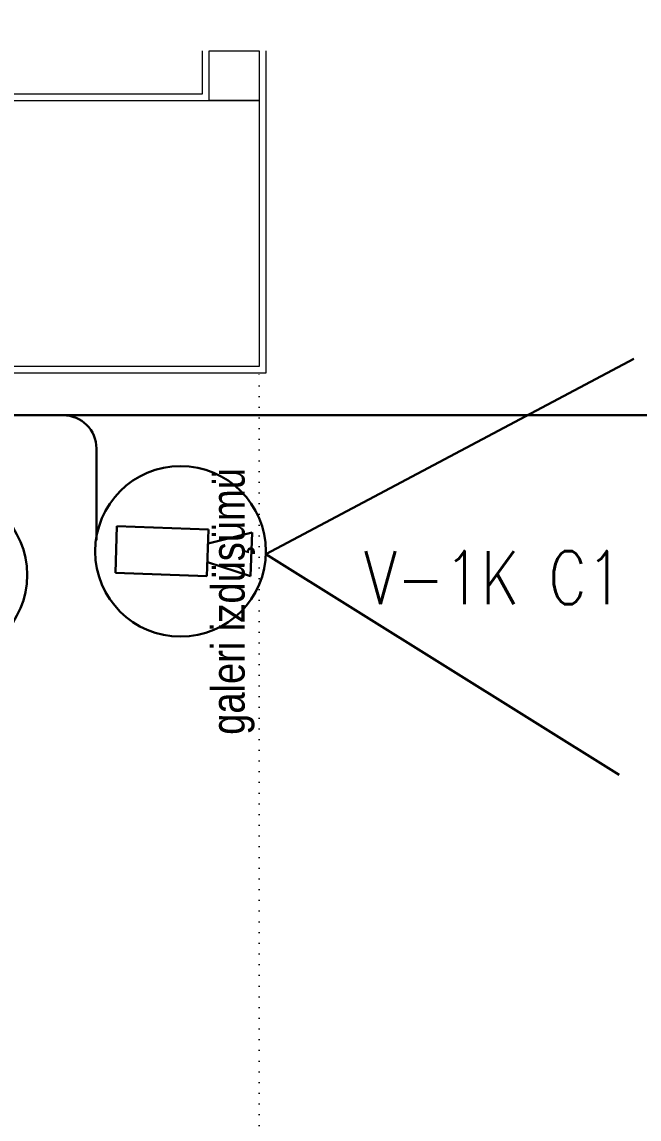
# Model space of a CAD drawing. Extents: x -1073 to 35213, y -1180 to 6950.
# Drawn here: x 18409.5 to 18595.1, y 2886.1 to 3216.1 of the extents above; entities that cross this region are included whole.
import ezdxf
from ezdxf.enums import TextEntityAlignment as Align

# ---------------------------------------------------------------- set-up
doc = ezdxf.new("R2010")
doc.units = 0
doc.header["$LTSCALE"] = 25
doc.linetypes.add('DOT2', pattern=[0.125, 0, -0.125])
doc.layers.get('0').update_dxf_attribs({"color": 9, "lineweight": 9})
for name, color, linetype, lineweight in [('00', 9, 'Continuous', 9), ('01', 9, 'Continuous', 9), ('14', 9, 'Continuous', 9), ('20', 9, 'DOT2', 9), ('21', 9, 'Continuous', 9), ('DATA TAVAN', 160, 'Continuous', 30), ('E-DAHİLİ DOME KAMERA', 7, 'Continuous', 30), ('E-DAHİLİ KAMERA', 7, 'Continuous', 30), ('E-YAZI', 7, 'Continuous', 30)]:
    doc.layers.add(name, color=color, linetype=linetype, lineweight=lineweight)
doc.styles.add('E-YAZI', font='txttw.shx')
doc.styles.add('MuuM_TEXT-STANDART', font='ARIALN.TTF')

# ---------------------------------------------------------------- blocks, each defined once
blk = doc.blocks.new('p-kolon-80x80-vw')
at = {"layer": '01'}
blk.add_lwpolyline([(-40, -40), (-40, 40), (40, 40), (40, -40)], close=True, dxfattribs=at)
blk = doc.blocks.new('100_DAHİLİ DOME KAMERA')
at = {"layer": 'E-DAHİLİ DOME KAMERA', "color": 4}
for p, q in [((-1.936, 0.715), (-1.936, -0.689)), ((0.82, 0.715), (-1.936, 0.715)), ((0.82, -0.689), (0.82, 0.715)), ((0.82, 0.294), (2.131, 0.668)), ((2.131, 0.668), (2.131, -0.643)), ((0.82, -0.268), (2.131, -0.643)), ((-1.936, -0.689), (0.82, -0.689))]:
    blk.add_line(p, q, dxfattribs=at)
at = {"layer": 'E-DAHİLİ DOME KAMERA', "color": 4, "linetype": 'Continuous'}
blk.add_circle((0, 0), 2.566, dxfattribs=at)
at = {"layer": 'E-DAHİLİ KAMERA', "color": 4}
for q in [(13.416, 6.264), (13.416, -6.264)]:
    blk.add_line((2.566, 0), q, dxfattribs=at)

msp = doc.modelspace()

# ---------------------------------------------------------------- linework, layer by layer
at = {"layer": '00'}
msp.add_lwpolyline([(18480.84, 3207.5), (18480.84, 3192.5), (18465.84, 3192.5), (18465.84, 3207.5)], close=True, dxfattribs=at)
at = {"layer": '14'}
for points in [[(18463.84, 3297.5), (18463.84, 3345.5), (18342.84, 3345.5), (18342.84, 3159.5), (18398.84, 3159.5), (18398.84, 3194.5), (18463.84, 3194.5), (18463.84, 3207.5)], [(18482.84, 3207.5), (18482.84, 3110.5), (18398.84, 3110.5), (18398.84, 3140.5), (18275.64, 3140.5), (18275.64, 3157.5), (18277.64, 3157.5)]]:
    msp.add_lwpolyline(points, dxfattribs=at)
at = {"layer": '20'}
msp.add_lwpolyline([(18480.84, 394.5), (18480.84, 3110.5)], dxfattribs=at)
at = {"layer": 'DATA TAVAN'}
for p, q in [((18912.62, 3097.84), (18381.89, 3097.84)), ((18431.9, 3087.84), (18431.9, 3060.21))]:
    msp.add_line(p, q, dxfattribs=at)
msp.add_arc((18421.9, 3087.84), 10, 0, 90, dxfattribs=at)

# ---------------------------------------------------------------- block references
msp.add_blockref('p-kolon-80x80-vw', (18440.84, 3152.5))
at = {"layer": 'E-DAHİLİ DOME KAMERA', "zscale": 9.999999999999998}
for p, xscale, yscale, rotation in [((18457.21, 3056.88), -10, 10, 178.0202776796127), ((18385.47, 3049.77), 9.999999999999998, 9.999999999999998, 201.2536364958909)]:
    msp.add_blockref('100_DAHİLİ DOME KAMERA', p, dxfattribs=dict(at, xscale=xscale, yscale=yscale, rotation=rotation))

# ---------------------------------------------------------------- texts
at = {"layer": '21', "style": 'MuuM_TEXT-STANDART'}
msp.add_text('galeri izdüşümü', height=10, rotation=90, dxfattribs=at).set_placement((18466.49, 3081.92), align=Align.TOP_RIGHT)
at = {"layer": 'E-YAZI', "color": 6, "style": 'E-YAZI', "width": 0.8}
msp.add_text('V-1K C1', height=16, dxfattribs=at).set_placement((18512.38, 3040.96))

doc.saveas('drawing.dxf')
